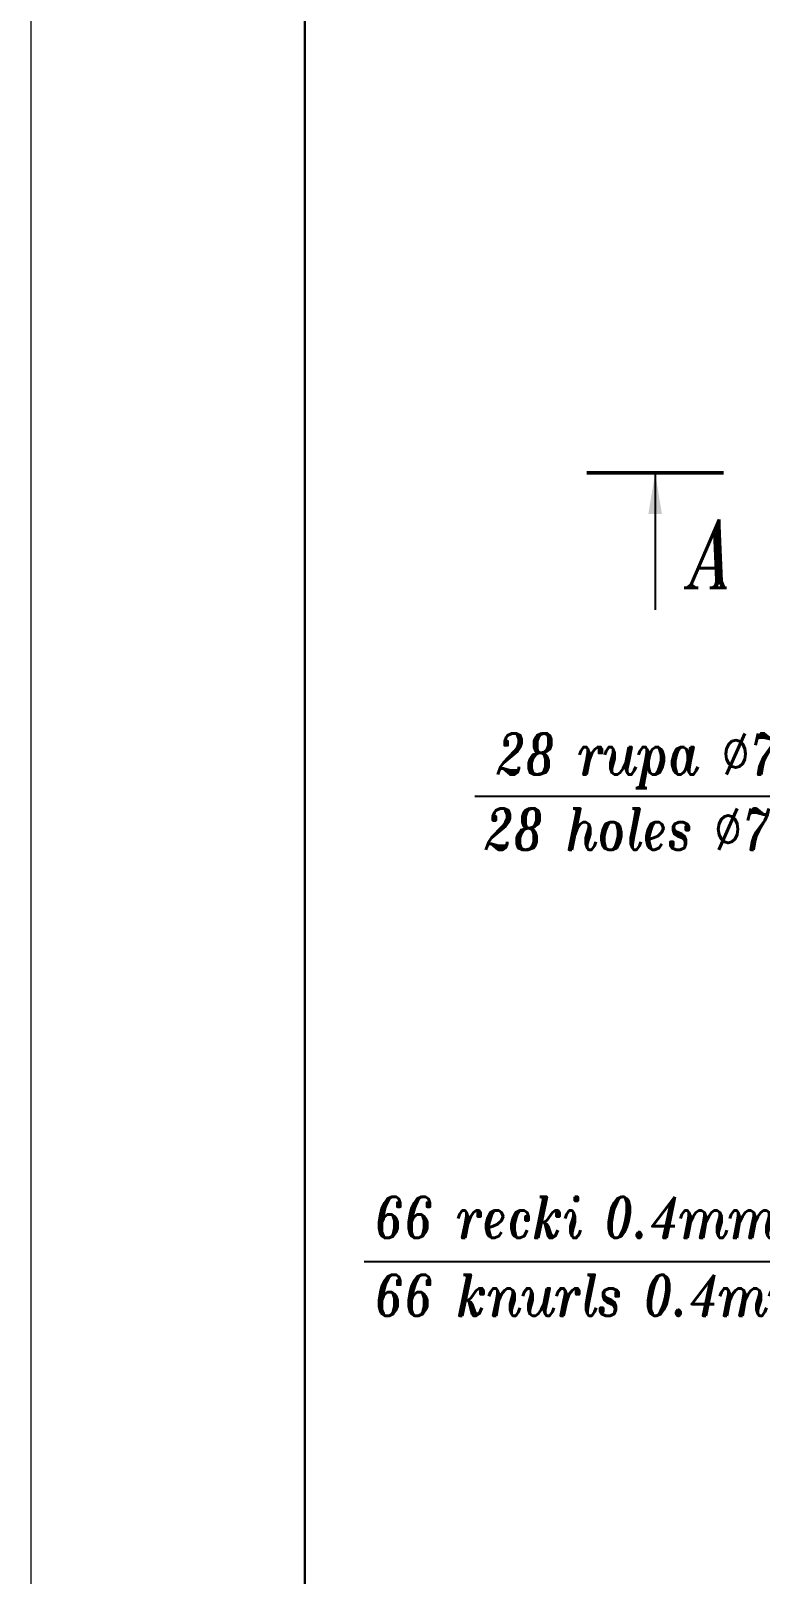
# Model space of a CAD drawing. Extents: x 89 to 609, y 11 to 440.
# Drawn here: x 89 to 142.3, y 121.8 to 234.5 of the extents above; entities that cross this region are included whole.
import ezdxf
from ezdxf import colors
from ezdxf.entities.mleader import LeaderData, LeaderLine
from ezdxf.math import Vec2, Vec3

# ---------------------------------------------------------------- set-up
doc = ezdxf.new("R2010")
doc.units = 0
doc.header["$LTSCALE"] = 7
doc.header["$MEASUREMENT"] = 0
doc.layers.get('0').update_dxf_attribs({"linetype": 'CONTINUOUS', "lineweight": 15})
for name, color, linetype, lineweight in [('3', 3, 'CONTINUOUS', 30), ('4', 5, 'CONTINUOUS', 50), ('ENGLISH', 252, 'CONTINUOUS', 18)]:
    doc.layers.add(name, color=color, linetype=linetype, lineweight=lineweight)
doc.styles.add('ITALICT', font='ITALICT.shx', dxfattribs={"width": 0.8, "height": 3})
doc.styles.get("Standard").update_dxf_attribs({"font": 'isocp.shx', "height": 3})
doc.dimstyles.get("Standard").update_dxf_attribs({"dimtxt": 3, "dimasz": 3, "dimexe": 0.5, "dimexo": 0.5, "dimgap": 0.8, "dimtad": 1, "dimdsep": 46, "dimtxsty": 'ITALICT', "dimcen": 0.09, "dimazin": 2, "dimtfac": 1, "dimtmove": 0, "dimatfit": 3, "dimfxl": 1, "dimtolj": 1, "dimtzin": 0, "dimarcsym": 0})

msp = doc.modelspace()

# ---------------------------------------------------------------- linework, layer by layer
msp.add_line((89.007, 440.033), (89.007, 20.033))
at = {"layer": '3'}
msp.add_line((109.007, 435.033), (109.007, 25.033), dxfattribs=at)
at = {"layer": '4'}
msp.add_line((129.607, 202.197), (139.607, 202.197), dxfattribs=at)

# ---------------------------------------------------------------- texts
at = {"style": 'ITALICT', "width": 0.8}
for s, height, p in [('A', 5, (137.064, 193.8)), ('28 rupa %%C7.5mm', 3, (123.004, 180.166)), ('66 recki 0.4mm dubine', 3, (114.138, 146.321))]:
    msp.add_text(s, height=height, dxfattribs=at).set_placement(p)
at = {"layer": 'ENGLISH', "style": 'ITALICT', "width": 0.8}
for s, p in [('28 holes %%C7.5mm', (122.143, 174.675)), ('66 knurls 0.4mm deep', (114.138, 140.637))]:
    msp.add_text(s, height=3, dxfattribs=at).set_placement(p)

# ---------------------------------------------------------------- leaders
msp.add_leader([(134.607, 202.197), (134.607, 192.197)], dimstyle='Standard', override={"dimgap": 0.8, "dimtad": 0})
ml = msp.add_multileader_mtext('Standard')
ml.set_content('', color=256)
ml.set_leader_properties()
ml.build(insert=Vec2(0, 0))
ml.multileader.update_dxf_attribs({"text_right_attachment_type": 6, "dogleg_length": 0.36, "arrow_head_size": 3})
ctx = ml.context
ctx.base_point, ctx.arrow_head_size, ctx.plane_origin = Vec3(119.436, 180.566), 3, Vec3(193.128, 126.574)
ctx.right_attachment, ctx.text_align_type, ctx.attachment_type = 6, 2, 2
notes = []
notes.append((ctx, [(0, (1, 1, 0), (159.693, 178.566), (-1, 0), 36.257, [(0, [(176.599, 183.58)], 0, [])])]))
ctx.mtext.insert, ctx.mtext.alignment, ctx.mtext.flow_direction = Vec3(121.436, 182.566), 3, 5
ml = msp.add_multileader_mtext('Standard')
ml.set_content('', color=256)
ml.set_leader_properties()
ml.build(insert=Vec2(0, 0))
ml.multileader.update_dxf_attribs({"text_right_attachment_type": 6, "dogleg_length": 0.36, "arrow_head_size": 3})
ctx = ml.context
ctx.base_point, ctx.arrow_head_size, ctx.plane_origin = Vec3(111.344, 146.59), 3, Vec3(199.451, 92.597)
ctx.right_attachment, ctx.text_align_type, ctx.attachment_type = 6, 2, 2
notes.append((ctx, [(0, (1, 1, 0), (166.017, 144.59), (-1, 0), 50.672, [(0, [(212.84, 181.645)], 0, [])])]))
ctx.mtext.insert, ctx.mtext.alignment, ctx.mtext.flow_direction = Vec3(113.344, 148.59), 3, 5
for ctx, leaders in notes:
    for number, flags, end, landing, length, lines in leaders:
        leader = LeaderData()
        leader.index, (leader.has_last_leader_line, leader.has_dogleg_vector, leader.attachment_direction) = number, flags
        leader.last_leader_point, leader.dogleg_vector, leader.dogleg_length = Vec3(end), Vec3(landing), length
        for number, points, colour, breaks in lines:
            line = LeaderLine()
            line.index, line.vertices, line.color, line.breaks = number, Vec3.list(points), colors.encode_raw_color(colour), breaks
            leader.lines.append(line)
        ctx.leaders.append(leader)

doc.saveas('drawing.dxf')
